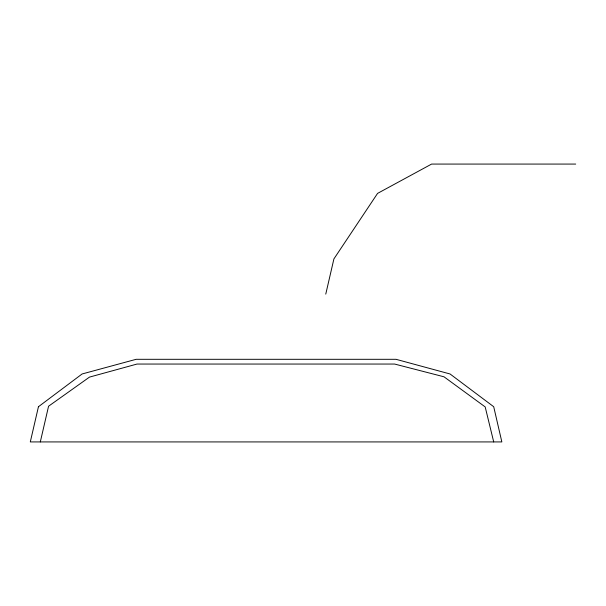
<?xml version="1.0" encoding="UTF-8"?>
<svg xmlns="http://www.w3.org/2000/svg" width="606" height="606" viewBox="0 0 606 606"><rect width="100%" height="100%" fill="white"/><g stroke="black" fill="none" stroke-linecap="round" stroke-linejoin="round"><path stroke-width="0.91" d="M40.307 441.925L48.563 406.225L89.483 377.106L137.017 364.047L394.62 364.047L444.001 376.796L485.186 406.921L493.708 441.925M325.763 294.115L333.906 258.906L377.568 193.397L431.601 164.074L575.7 164.074M38.443 406.724L30.3 441.925L501.851 441.925L493.708 406.724L450.038 373.97L396.013 359.305L136.138 359.305L82.105 373.97L38.443 406.724"/></g></svg>
